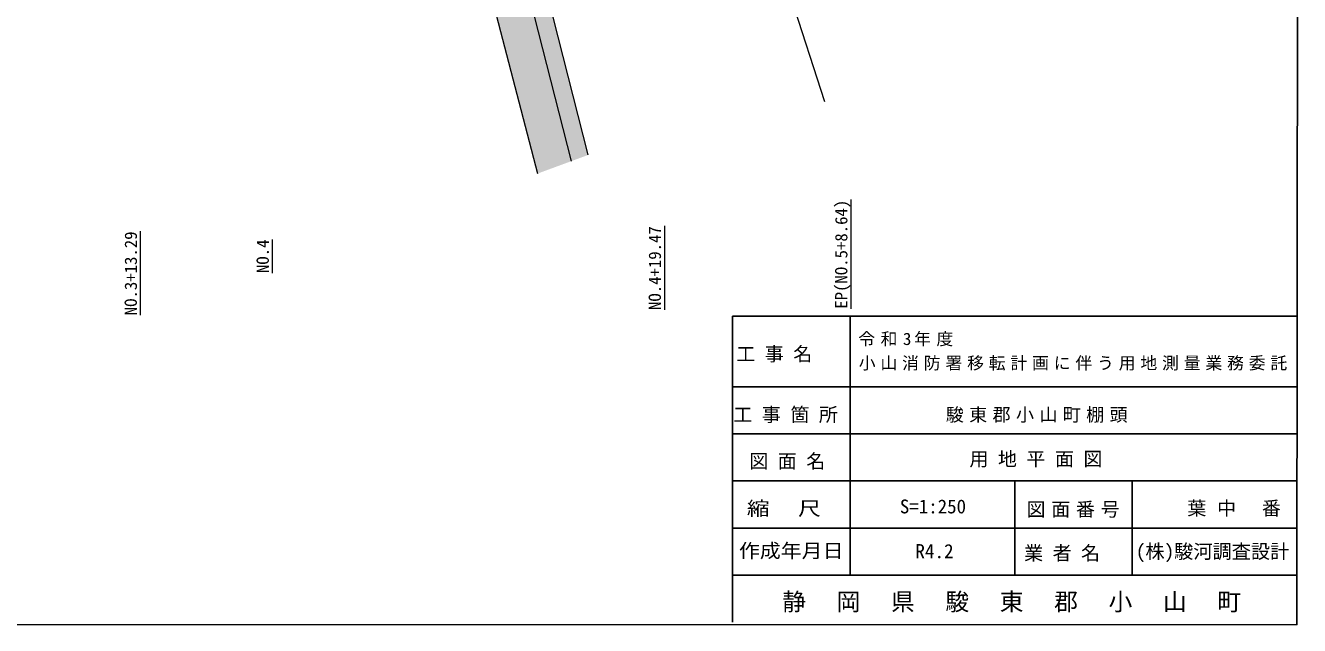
# Model space of a CAD drawing. Units: millimetres, scale not verified. Extents: x 5000 to 205306, y 4475 to 281715.
# Drawn here: x 138922 to 205306, y 5000 to 36250 of the extents above; entities that cross this region are included whole.
import ezdxf
from ezdxf.enums import TextEntityAlignment as Align

# ---------------------------------------------------------------- set-up
doc = ezdxf.new("R2010")
doc.units = ezdxf.units.MM
doc.header["$LTSCALE"] = 250
for name, color, linetype, lineweight in [('ベクトルデータ', 30, 'Continuous', 13), ('図枠', 7, 'Continuous', 25), ('点名', 6, 'Continuous', 13)]:
    doc.layers.add(name, color=color, linetype=linetype, lineweight=lineweight)
doc.layers.add('道・水路', color=254, linetype='Continuous')
doc.styles.add('ＭＳ ゴシック', font='')
doc.styles.add('ＭＳ 明朝', font='')
doc.styles.get('ＭＳ ゴシック').set_extended_font_data('MS Gothic')
doc.styles.get('ＭＳ 明朝').set_extended_font_data('MS Mincho')

msp = doc.modelspace()

# ---------------------------------------------------------------- hatches: boundary and pattern name
at = {"layer": '道・水路'}
for color, points in [(256, [(202005.1, 63376.5), (200388.5, 62926.6), (173382.3, 55638.9), (173065.2, 55460.1), (162490.7, 52095.9), (161572.2, 51854.9), (167359.7, 29183.4), (165609.2, 28538.4), (159910.2, 50421.1), (159745.1, 51213.3), (156830, 54332.2), (160482.1, 55572.8), (202005.1, 68297)]), (7, [(161572.2, 51854.9), (162490.7, 52095.9), (168239.8, 29507.6), (167359.7, 29183.4)])]:
    msp.add_hatch(color=color, dxfattribs=at).paths.add_polyline_path(points)

# ---------------------------------------------------------------- linework, layer by layer
at = {"layer": 'ベクトルデータ'}
for p, q in [((173065.2, 55460.1), (180550.6, 32297)), ((168239.8, 29507.6), (162490.7, 52095.9))]:
    msp.add_line(p, q, dxfattribs=at)
for points in [[(202005.1, 63376.5), (200388.5, 62926.6), (173382.3, 55638.9), (173065.2, 55460.1), (162490.7, 52095.9), (161572.2, 51854.9), (167359.7, 29183.4)], [(159745.1, 51213.3), (159910.2, 50421.1), (165609.2, 28538.4)]]:
    msp.add_lwpolyline(points, dxfattribs=at)
at = {"layer": '図枠'}
for p, q in [((175765.5, 5177), (175765.5, 21103.7)), ((175765.5, 21103.7), (205168.5, 21103.7)), ((181891, 21103.7), (181891, 7627.2)), ((175765.5, 17428.2), (205168.5, 17428.2)), ((175765.5, 14978), (205168.5, 14978)), ((175765.5, 12527.7), (205168.5, 12527.7)), ((190467, 12527.7), (190467, 7627.2)), ((196592.5, 12527.7), (196592.5, 7627.2)), ((175765.5, 10077.5), (205168.5, 10077.5)), ((175765.5, 7627.2), (205168.5, 7627.2))]:
    msp.add_line(p, q, dxfattribs=at)
msp.add_lwpolyline([(5040.7, 5000), (205168.5, 5044), (205305.7, 143512), (5000, 143509.7)], close=True, dxfattribs=at)
at = {"layer": '点名', "color": 5}
for p, q in [((181939.6, 21500.9), (181939.6, 27188.4)), ((144921.7, 21159.9), (144921.7, 25534.9)), ((172226.8, 21432.7), (172226.8, 25807.7)), ((151797.3, 23357), (151797.3, 25107))]:
    msp.add_line(p, q, dxfattribs=at)

# ---------------------------------------------------------------- texts
at = {"layer": '図枠', "style": 'ＭＳ ゴシック'}
for s, height, p in [('S=1:250', 724, (186206.5, 10621.5)), ('(株)駿河調査設計', 733.1, (200775.2, 8272.6)), ('R4.2', 733.1, (186285.2, 8287.2))]:
    msp.add_text(s, height=height, dxfattribs=at).set_placement(p, align=Align.BOTTOM_CENTER)
at = {"layer": '図枠', "style": 'ＭＳ ゴシック', "width": 1.1}
msp.add_text('作成年月日', height=725.8, dxfattribs=at).set_placement((178820.1, 8315), align=Align.BOTTOM_CENTER)
at = {"layer": '図枠', "attachment_point": 8, "style": 'ＭＳ ゴシック'}
for s, insert, char_height in [('\\T1.33;令和3年度', (184934.6, 19536.6), 641.5), ('\\T1.5;工事名', (178182, 18697.5), 725.8), ('\\T1.29;小山消防署移転計画に伴う用地測量業務委託', (193629.4, 18275.6), 641.5), ('\\T1.5;工事箇所', (178776.7, 15538.7), 725.8), ('\\T1.3;駿東郡小山町棚頭', (191752.1, 15560.3), 687.3), ('\\T1.5;図面名', (178863.2, 13116.2), 725.8), ('\\T1.5;用地平面図', (191819, 13228.2), 725.8), ('\\T1.5;\\W1.2;縮\\~尺', (178733.2, 10650.7), 725.8), ('\\T1.3;図面番号', (193656.6, 10607.5), 725.8), ('\\T1.57;葉中\\~番', (202178.1, 10665.2), 725.8), ('\\T1.5;業者名', (193180.9, 8329.2), 725.8), ('\\T2.29;静岡県駿東郡小山町', (191104.5, 5683.7), 907.3)]:
    msp.add_mtext(s, dxfattribs=dict(at, insert=insert, char_height=char_height))
at = {"layer": '点名', "color": 5, "style": 'ＭＳ 明朝'}
for s, p in [('EP(NO.5+8.64)', (181939.6, 21500.9)), ('NO.3+13.29', (144921.7, 21159.9)), ('NO.4+19.47', (172226.8, 21432.7)), ('NO.4', (151797.3, 23357))]:
    msp.add_text(s, height=641.5, rotation=90, dxfattribs=at).set_placement(p, align=Align.BOTTOM_LEFT)

doc.saveas('drawing.dxf')
